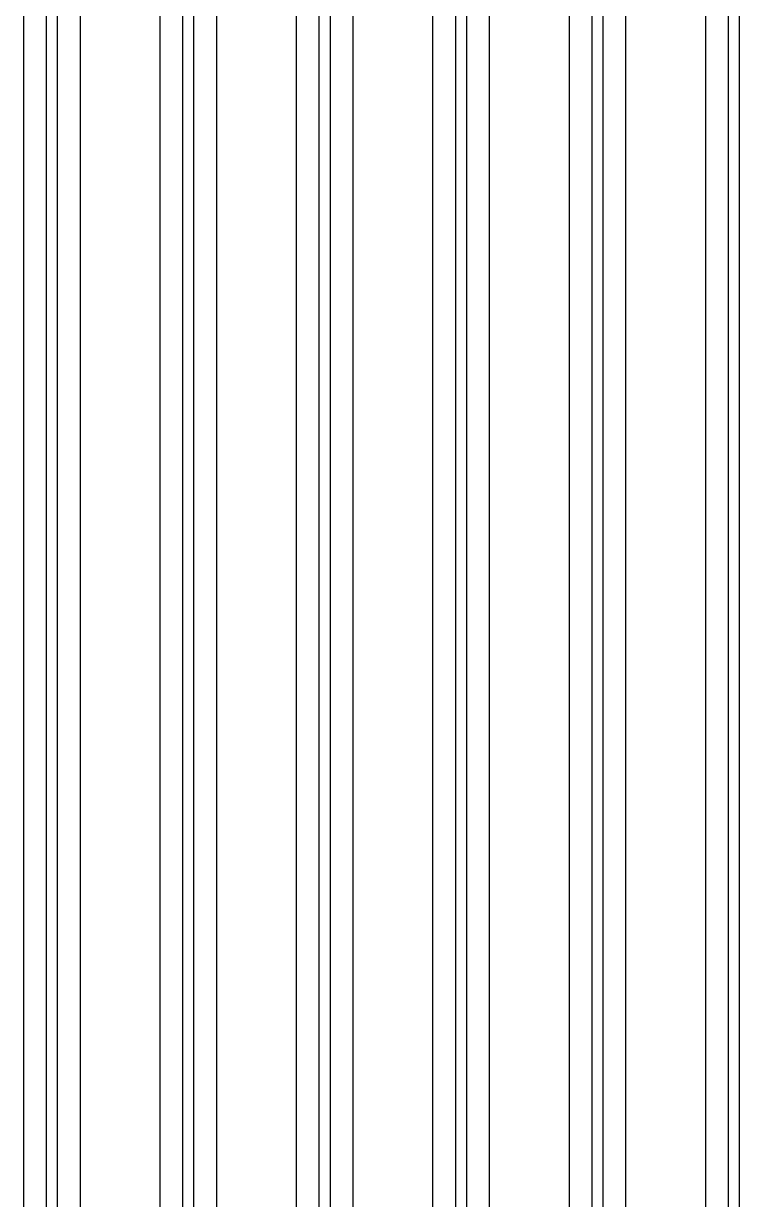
# Model space of a CAD drawing. Header units: metres. Extents: x -1805 to 1655, y -683 to 39617.
# Drawn here: x 120 to 246, y 4477 to 4684 of the extents above; entities that cross this region are included whole.
import ezdxf

# ---------------------------------------------------------------- set-up
doc = ezdxf.new("R2010")
doc.units = ezdxf.units.M
doc.layers.add('Etching', color=5, linetype='CONTINUOUS')
doc.layers.add('Metal', color=4, linetype='CONTINUOUS')

msp = doc.modelspace()

# ---------------------------------------------------------------- linework, layer by layer
at = {"layer": 'Etching'}
for points in [[(120, 9134.24), (120, 462.09)], [(130, 462.09), (130, 9134.24)], [(144, 9134.24), (144, 589.07)], [(154, 589.07), (154, 9134.24)], [(168, 9134.24), (168, 716.05)], [(178, 716.05), (178, 9134.24)], [(192, 9134.24), (192, 843.04)], [(202, 843.04), (202, 9134.24)], [(216, 9134.24), (216, 970.02)], [(226, 970.02), (226, 9134.24)], [(240, 9134.24), (240, 1097.01)]]:
    msp.add_lwpolyline(points, dxfattribs=at)
at = {"layer": 'Metal'}
for points in [[(126, 458.27), (126, 9436.51), (124, 9436.51), (124, 9436.51), (124, 458.27)], [(150, 585.26), (150, 9436.51), (148, 9436.51), (148, 9436.51), (148, 585.26)], [(174, 712.24), (174, 9436.51), (172, 9436.51), (172, 9436.51), (172, 712.24)], [(198, 839.23), (198, 9436.51), (196, 9436.51), (196, 9436.51), (196, 839.23)], [(222, 966.21), (222, 9436.51), (220, 9436.51), (220, 9436.51), (220, 966.21)], [(246, 1093.19), (246, 9436.51), (244, 9436.51), (244, 9436.51), (244, 1093.19)]]:
    msp.add_lwpolyline(points, dxfattribs=at)

doc.saveas('drawing.dxf')
